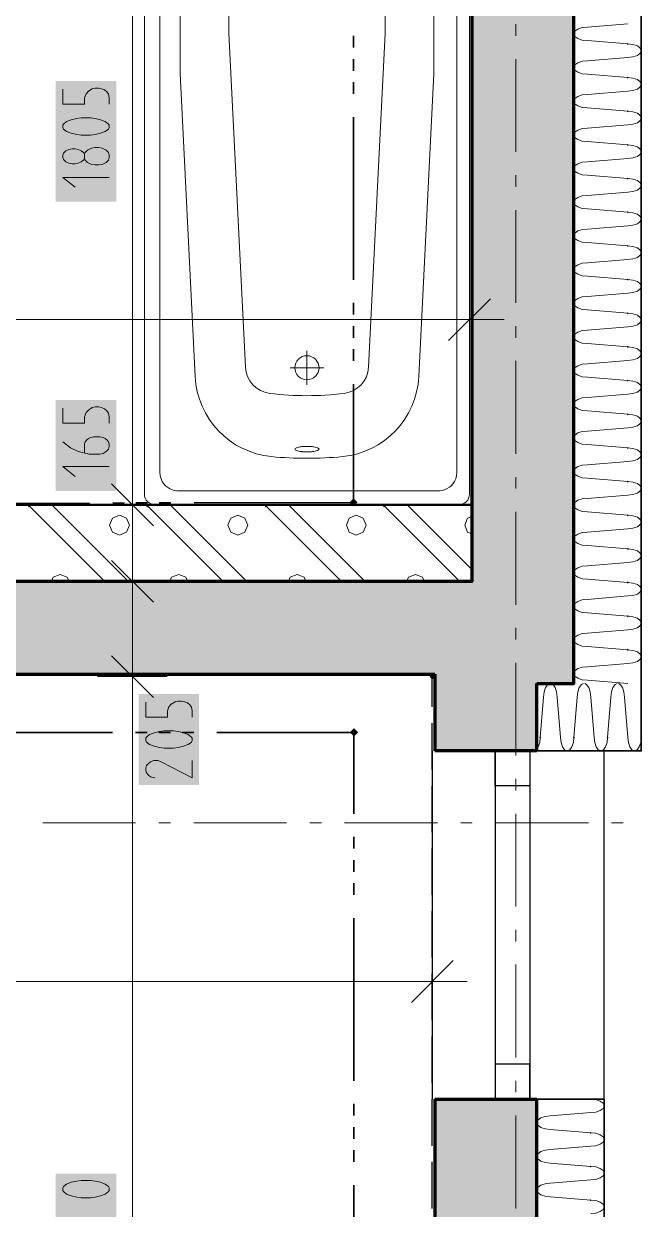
# Model space of a CAD drawing. Header units: millimetres. Extents: x 0 to 594, y 0 to 420.
# Drawn here: x 535.92 to 549.56, y 236.55 to 262.72 of the extents above; entities that cross this region are included whole.
import ezdxf

# ---------------------------------------------------------------- set-up
doc = ezdxf.new("R2010")
doc.units = ezdxf.units.MM
doc.header["$LTSCALE"] = 8
for name, color, linetype in [('PDF_Dokresleni pod rovinou rezu', 7, 'Continuous'), ('PDF_Instalacni prizdivky', 7, 'Continuous'), ('PDF_Koty delkove', 7, 'Continuous'), ('PDF_Okna', 7, 'Continuous'), ('PDF_Osy hlavni', 7, 'Continuous'), ('PDF_Pozarni useky', 7, 'Continuous'), ('PDF_Sanita', 7, 'Continuous'), ('PDF_Steny obvodove nosne', 7, 'Continuous'), ('PDF_Zatepleni', 7, 'Continuous')]:
    doc.layers.add(name, color=color, linetype=linetype)

msp = doc.modelspace()

# ---------------------------------------------------------------- linework, layer by layer
at = {"layer": 'PDF_Dokresleni pod rovinou rezu', "lineweight": 25}
for points in [[(544.944, 247.644), (544.944, 248.312)], [(544.944, 246.26), (544.944, 247.285)], [(544.944, 244.876), (544.944, 245.901)], [(544.944, 243.492), (544.944, 244.517)], [(544.944, 242.109), (544.944, 243.134)], [(544.944, 240.725), (544.944, 241.75)], [(544.944, 239.341), (544.944, 240.366)], [(544.944, 237.957), (544.944, 238.982)], [(544.944, 236.574), (544.944, 237.599)]]:
    msp.add_lwpolyline(points, dxfattribs=at)
at = {"layer": 'PDF_Dokresleni pod rovinou rezu', "lineweight": 25, "transparency": 33554559}
msp.add_solid([(544.944, 248.248), (544.88, 248.312), (545.008, 248.312), (544.944, 248.376)], dxfattribs=at)
at = {"layer": 'PDF_Instalacni prizdivky', "lineweight": 50}
msp.add_lwpolyline([(520.806, 250.413), (544.996, 250.413), (545.816, 250.413), (545.816, 252.105), (545.764, 252.105), (520.806, 252.105)], close=True, dxfattribs=at)
at = {"layer": 'PDF_Instalacni prizdivky', "lineweight": 9}
for points in [[(536.078, 252.048), (536.022, 252.105)], [(537.713, 250.413), (536.078, 252.048)], [(538.236, 250.413), (536.545, 252.105)], [(538.692, 252.048), (538.636, 252.105)], [(540.327, 250.413), (538.692, 252.048)], [(540.85, 250.413), (539.158, 252.105)], [(541.306, 252.048), (541.249, 252.105)], [(542.94, 250.413), (541.306, 252.048)], [(543.463, 250.413), (541.772, 252.105)], [(543.919, 252.048), (543.863, 252.105)], [(545.554, 250.413), (543.919, 252.048)], [(545.816, 250.675), (544.386, 252.105)], [(545.724, 251.811), (545.66, 251.656), (545.724, 251.501), (545.816, 251.463)], [(545.816, 251.849), (545.724, 251.811)], [(536.925, 250.413), (536.887, 250.505), (536.732, 250.569), (536.576, 250.505), (536.539, 250.413)], [(539.538, 250.413), (539.501, 250.505), (539.345, 250.569), (539.19, 250.505), (539.152, 250.413)], [(542.152, 250.413), (542.114, 250.505), (541.959, 250.569), (541.804, 250.505), (541.766, 250.413)], [(544.766, 250.413), (544.728, 250.505), (544.573, 250.569), (544.418, 250.505), (544.38, 250.413)]]:
    msp.add_lwpolyline(points, dxfattribs=at)
for points in [[(538.038, 251.876), (537.883, 251.811), (537.819, 251.656), (537.883, 251.501), (538.038, 251.437), (538.194, 251.501), (538.258, 251.656), (538.194, 251.811)], [(540.652, 251.876), (540.497, 251.811), (540.433, 251.656), (540.497, 251.501), (540.652, 251.437), (540.807, 251.501), (540.872, 251.656), (540.807, 251.811)], [(543.266, 251.876), (543.111, 251.811), (543.046, 251.656), (543.111, 251.501), (543.266, 251.437), (543.421, 251.501), (543.485, 251.656), (543.421, 251.811)]]:
    msp.add_lwpolyline(points, close=True, dxfattribs=at)
at = {"layer": 'PDF_Instalacni prizdivky', "lineweight": 9, "transparency": 33554559}
for points in [[(536.039, 252.044), (536.016, 252.067), (536.062, 252.067), (536.039, 252.09)], [(538.653, 252.044), (538.63, 252.067), (538.676, 252.067), (538.653, 252.09)], [(541.266, 252.044), (541.243, 252.067), (541.289, 252.067), (541.266, 252.09)], [(543.88, 252.044), (543.857, 252.067), (543.903, 252.067), (543.88, 252.09)]]:
    msp.add_solid(points, dxfattribs=at)
at = {"layer": 'PDF_Koty delkove', "lineweight": 18}
for points in [[(538.324, 194.193), (538.324, 195.679), (538.324, 195.91), (538.324, 198.419), (538.324, 199.039), (538.324, 205.14), (538.324, 215.564), (538.324, 216.742), (538.324, 218.844), (538.324, 222.02), (538.324, 223.712), (538.324, 248.312), (538.324, 250.413), (538.324, 252.105), (538.324, 270.606), (538.324, 271.631), (538.324, 273.117)], [(536.787, 261.276), (536.787, 260.947), (537.265, 260.947), (537.265, 261.084), (537.3, 261.179), (537.351, 261.235), (537.436, 261.289), (537.503, 261.303), (537.572, 261.303), (537.641, 261.289), (537.708, 261.262), (537.76, 261.221), (537.795, 261.166), (537.812, 261.084), (537.812, 260.947)], [(537.265, 259.742), (537.247, 259.715), (537.196, 259.674), (537.128, 259.647), (537.06, 259.633), (536.991, 259.633), (536.923, 259.647), (536.855, 259.674), (536.803, 259.729), (536.787, 259.77), (536.787, 259.824), (536.803, 259.865), (536.855, 259.92)], [(536.855, 259.92), (536.923, 259.948), (536.991, 259.961), (537.06, 259.961), (537.128, 259.948), (537.196, 259.92), (537.247, 259.879), (537.265, 259.852)], [(537.812, 259.332), (536.787, 259.332), (537.06, 259.113)], [(545.764, 256.96), (545.764, 256.191), (545.764, 255.422)], [(546.226, 256.652), (545.303, 255.73)], [(545.764, 256.191), (529.394, 256.191), (520.806, 256.191), (519.217, 256.191), (511.53, 256.191), (509.941, 256.191), (496.155, 256.191)], [(545.764, 256.191), (546.533, 256.191)], [(536.787, 254.236), (536.787, 253.908), (537.265, 253.908), (537.265, 254.045), (537.3, 254.14), (537.351, 254.195), (537.436, 254.25), (537.503, 254.264), (537.572, 254.264), (537.641, 254.25), (537.708, 254.222), (537.76, 254.181), (537.795, 254.127), (537.812, 254.045), (537.812, 253.908)], [(537.265, 253.251), (537.265, 253.442), (537.282, 253.497), (537.316, 253.538), (537.351, 253.565), (537.401, 253.593), (537.47, 253.606), (537.606, 253.606), (537.675, 253.593), (537.726, 253.565), (537.76, 253.538), (537.795, 253.497), (537.812, 253.442), (537.812, 253.388), (537.795, 253.333), (537.76, 253.292), (537.726, 253.265), (537.675, 253.237), (537.606, 253.223), (537.367, 253.223), (537.128, 253.278)], [(537.128, 253.278), (536.957, 253.36), (536.787, 253.497)], [(537.812, 252.949), (536.787, 252.949), (537.06, 252.731)], [(538.786, 251.643), (537.863, 252.566)], [(539.093, 252.105), (538.324, 252.105), (537.556, 252.105)], [(538.786, 249.952), (537.863, 250.875)], [(539.093, 250.413), (538.324, 250.413), (537.556, 250.413)], [(538.786, 247.851), (537.863, 248.773)], [(539.093, 248.312), (538.324, 248.312), (537.556, 248.312)], [(538.617, 247.745), (538.617, 247.416), (539.095, 247.416), (539.095, 247.553), (539.13, 247.648), (539.181, 247.703), (539.266, 247.758), (539.334, 247.772), (539.403, 247.772), (539.471, 247.758), (539.539, 247.731), (539.59, 247.69), (539.625, 247.635), (539.642, 247.553), (539.642, 247.416)], [(539.231, 247.115), (539.026, 247.115), (538.925, 247.101), (538.805, 247.074), (538.702, 247.032), (538.634, 246.978), (538.617, 246.95), (538.617, 246.896), (538.634, 246.868), (538.702, 246.814), (538.805, 246.773)], [(538.805, 246.773), (538.925, 246.745), (539.026, 246.731), (539.231, 246.731), (539.334, 246.745), (539.454, 246.773), (539.556, 246.814), (539.625, 246.868), (539.642, 246.896), (539.642, 246.95), (539.625, 246.978), (539.556, 247.032), (539.454, 247.074), (539.334, 247.101), (539.231, 247.115)], [(539.642, 246.458), (539.642, 246.074), (538.959, 246.43), (538.89, 246.458), (538.788, 246.458), (538.72, 246.43), (538.669, 246.389), (538.634, 246.348), (538.617, 246.293), (538.617, 246.239), (538.634, 246.184), (538.669, 246.143), (538.72, 246.102), (538.821, 246.074)], [(544.944, 242.35), (544.944, 241.581), (544.944, 240.813)], [(545.406, 242.043), (544.483, 241.12)], [(544.944, 241.581), (527.533, 241.581), (514.611, 241.581), (510.402, 241.581), (501.792, 241.581), (487.237, 241.581), (481.087, 241.581), (476.182, 241.581), (471.637, 241.581), (470.838, 241.581), (469.351, 241.581), (434.86, 241.581), (428.813, 241.581), (416.513, 241.581), (405.084, 241.581), (397.192, 241.581), (389.71, 241.581), (312.015, 241.581), (304.533, 241.581), (297.307, 241.581), (294.693, 241.581), (286.493, 241.581), (285.314, 241.581)], [(544.944, 241.581), (545.713, 241.581)]]:
    msp.add_lwpolyline(points, dxfattribs=at)
for points in [[(537.401, 260.646), (537.196, 260.646), (537.095, 260.632), (536.975, 260.605), (536.872, 260.564), (536.803, 260.509), (536.787, 260.481), (536.787, 260.427), (536.803, 260.399), (536.872, 260.345), (536.975, 260.304), (537.095, 260.276), (537.196, 260.262), (537.401, 260.262), (537.503, 260.276), (537.623, 260.304), (537.726, 260.345), (537.795, 260.399), (537.812, 260.427), (537.812, 260.481), (537.795, 260.509), (537.726, 260.564), (537.623, 260.605), (537.503, 260.632)], [(537.572, 259.989), (537.503, 259.989), (537.418, 259.975), (537.333, 259.934), (537.282, 259.879), (537.265, 259.852), (537.265, 259.742), (537.282, 259.715), (537.333, 259.66), (537.418, 259.619), (537.503, 259.605), (537.572, 259.605), (537.657, 259.619), (537.743, 259.66), (537.795, 259.715), (537.812, 259.77), (537.812, 259.824), (537.795, 259.879), (537.743, 259.934), (537.657, 259.975)], [(537.401, 237.19), (537.196, 237.19), (537.095, 237.176), (536.975, 237.149), (536.872, 237.108), (536.803, 237.053), (536.787, 237.026), (536.787, 236.971), (536.803, 236.943), (536.872, 236.889), (536.975, 236.848), (537.095, 236.82), (537.196, 236.806), (537.401, 236.806), (537.503, 236.82), (537.623, 236.848), (537.726, 236.889), (537.795, 236.943), (537.812, 236.971), (537.812, 237.026), (537.795, 237.053), (537.726, 237.108), (537.623, 237.149), (537.503, 237.176)]]:
    msp.add_lwpolyline(points, close=True, dxfattribs=at)
at = {"layer": 'PDF_Koty delkove', "color": 7, "lineweight": 18, "true_color": 0xffffff, "transparency": 33554559}
for points in [[(537.966, 258.794), (537.966, 261.456), (536.633, 258.794), (536.633, 261.456)], [(537.966, 252.412), (537.966, 254.417), (536.633, 252.412), (536.633, 254.417)], [(539.796, 245.92), (539.796, 247.925), (538.464, 245.92), (538.464, 247.925)], [(537.966, 234.681), (537.966, 237.343), (536.633, 234.681), (536.633, 237.343)]]:
    msp.add_solid(points, dxfattribs=at)
at = {"layer": 'PDF_Okna', "lineweight": 25}
for points in [[(547.097, 246.672), (547.097, 245.903), (546.328, 245.903), (546.328, 246.672)], [(547.097, 238.985), (547.097, 239.754), (546.328, 239.754), (546.328, 238.985)]]:
    msp.add_lwpolyline(points, close=True, dxfattribs=at)
for points in [[(546.328, 246.672), (546.328, 238.985)], [(547.097, 246.672), (547.097, 238.985)]]:
    msp.add_lwpolyline(points, dxfattribs=at)
at = {"layer": 'PDF_Osy hlavni', "lineweight": 18}
for points in [[(546.789, 262.455), (546.789, 262.711)], [(546.789, 259.892), (546.789, 261.942)], [(546.789, 259.123), (546.789, 259.38)], [(546.789, 256.561), (546.789, 258.611)], [(546.789, 255.792), (546.789, 256.048)], [(546.789, 253.23), (546.789, 255.28)], [(546.789, 252.461), (546.789, 252.717)], [(546.789, 249.899), (546.789, 251.949)], [(546.789, 249.13), (546.789, 249.386)], [(546.789, 246.567), (546.789, 248.617)], [(546.789, 245.799), (546.789, 246.055)], [(546.789, 243.236), (546.789, 245.286)], [(538.395, 245.083), (536.345, 245.083)], [(539.164, 245.083), (538.908, 245.083)], [(541.727, 245.083), (539.677, 245.083)], [(542.495, 245.083), (542.239, 245.083)], [(545.058, 245.083), (543.008, 245.083)], [(545.827, 245.083), (545.57, 245.083)], [(548.389, 245.083), (546.339, 245.083)], [(549.158, 245.083), (548.901, 245.083)], [(546.789, 242.467), (546.789, 242.724)], [(546.789, 239.905), (546.789, 241.955)], [(546.789, 239.136), (546.789, 239.392)], [(546.789, 236.574), (546.789, 238.624)]]:
    msp.add_lwpolyline(points, dxfattribs=at)
at = {"layer": 'PDF_Pozarni useky', "lineweight": 35}
for points in [[(543.202, 262.198), (543.202, 262.455)], [(543.202, 261.686), (543.202, 261.942)], [(543.202, 261.173), (543.202, 261.43)], [(543.202, 257.073), (543.202, 260.661)], [(543.202, 256.305), (543.202, 256.561)], [(543.202, 255.792), (543.202, 256.048)], [(543.202, 255.28), (543.202, 255.536)], [(539.684, 252.147), (543.202, 252.156), (543.202, 254.767)], [(537.378, 252.141), (533.79, 252.132)], [(538.146, 252.143), (537.89, 252.142)], [(538.659, 252.144), (538.403, 252.144)], [(539.171, 252.145), (538.915, 252.145)], [(537.883, 247.081), (534.295, 247.081)], [(538.652, 247.081), (538.395, 247.081)], [(539.164, 247.081), (538.908, 247.081)], [(539.677, 247.081), (539.42, 247.081)], [(543.215, 247.081), (540.189, 247.081)], [(543.215, 245.286), (543.215, 247.081)], [(543.215, 244.517), (543.215, 244.774)], [(543.215, 244.005), (543.215, 244.261)], [(543.215, 243.492), (543.215, 243.749)], [(543.215, 239.392), (543.215, 242.98)], [(543.215, 238.624), (543.215, 238.88)], [(543.215, 238.111), (543.215, 238.367)], [(543.215, 237.599), (543.215, 237.855)], [(543.215, 233.499), (543.215, 237.086)]]:
    msp.add_lwpolyline(points, dxfattribs=at)
at = {"layer": 'PDF_Pozarni useky', "lineweight": 35, "transparency": 33554559}
for points in [[(543.202, 252.066), (543.112, 252.156), (543.292, 252.156), (543.202, 252.246)], [(543.292, 252.156), (543.202, 252.066), (543.202, 252.246), (543.112, 252.156)], [(543.305, 247.081), (543.215, 246.991), (543.215, 247.171), (543.125, 247.081)], [(543.215, 246.991), (543.125, 247.081), (543.305, 247.081), (543.215, 247.171)]]:
    msp.add_solid(points, dxfattribs=at)
at = {"layer": 'PDF_Sanita', "lineweight": 13}
for points in [[(538.589, 269.295), (538.589, 269.294), (538.589, 252.34, 0.41423), (538.825, 252.105), (545.529, 252.105, 0.41423), (545.764, 252.34), (545.764, 269.294, 0.414233), (545.529, 269.529), (538.825, 269.529, 0.414227)], [(539.709, 254.933, 0.372026), (541.392, 253.168, 0.048465), (542.962, 253.168, 0.372028), (544.645, 254.933), (544.975, 261.628), (544.975, 266.819, 0.387973), (543.558, 268.37, 0.045249), (540.796, 268.37, 0.387973), (539.379, 266.819), (539.379, 261.628)], [(542.443, 255.128, 0.414202), (542.177, 255.395, 0.414207), (541.91, 255.128, 0.414223), (542.177, 254.862, 0.414218)]]:
    msp.add_lwpolyline(points, format="xyb", close=True, dxfattribs=at)
for points in [[(538.928, 260.817), (538.929, 268.849)], [(545.486, 268.849), (545.488, 260.817), (545.488, 252.828), (545.481, 252.751), (545.472, 252.712), (545.46, 252.674), (545.435, 252.622), (545.403, 252.573), (545.361, 252.526), (545.32, 252.492), (545.275, 252.463), (545.225, 252.44), (545.17, 252.423), (545.112, 252.414), (542.208, 252.412)], [(542.208, 252.412), (539.303, 252.414), (539.246, 252.423), (539.19, 252.44), (539.14, 252.463), (539.095, 252.492), (539.054, 252.526), (539.012, 252.573), (538.98, 252.622), (538.955, 252.674), (538.943, 252.712), (538.934, 252.751), (538.928, 252.828), (538.928, 260.817)], [(542.177, 255.501), (542.177, 254.755)], [(541.804, 255.128), (542.55, 255.128)], [(542.023, 253.283), (541.999, 253.287), (541.971, 253.294), (541.943, 253.303), (541.92, 253.317), (541.91, 253.333), (541.92, 253.349), (541.943, 253.362), (541.971, 253.372), (541.999, 253.379), (542.023, 253.383), (542.043, 253.386), (542.06, 253.388), (542.074, 253.39), (542.086, 253.391), (542.096, 253.392), (542.105, 253.392), (542.133, 253.394), (542.161, 253.394), (542.201, 253.394), (542.248, 253.392), (542.258, 253.392), (542.268, 253.391), (542.28, 253.39), (542.294, 253.388), (542.311, 253.386), (542.331, 253.383), (542.355, 253.379), (542.382, 253.372), (542.411, 253.362), (542.434, 253.349), (542.443, 253.333), (542.434, 253.317), (542.411, 253.303), (542.382, 253.294), (542.355, 253.287), (542.331, 253.283), (542.311, 253.28), (542.294, 253.278), (542.28, 253.276), (542.268, 253.275), (542.258, 253.274), (542.248, 253.274), (542.24, 253.273), (542.215, 253.272), (542.189, 253.271), (542.148, 253.272)], [(542.148, 253.272), (542.096, 253.274), (542.086, 253.275), (542.074, 253.276), (542.06, 253.278), (542.043, 253.28), (542.023, 253.283)]]:
    msp.add_lwpolyline(points, dxfattribs=at)
msp.add_lwpolyline([(542.997, 254.564, 0.364872), (543.537, 255.144), (543.9, 262.516), (543.899, 264.701, 0.395998), (542.938, 265.724, 0.031047), (541.416, 265.724, 0.395991), (540.455, 264.701), (540.453, 262.516), (540.817, 255.144, 0.364869), (541.356, 254.564)], format="xyb", dxfattribs=at)
at = {"layer": 'PDF_Sanita', "lineweight": 9}
msp.add_arc((542.177, 261.247), 6.734, 263.0014, 276.9986, dxfattribs=at)
at = {"layer": 'PDF_Steny obvodove nosne', "lineweight": 70}
for points in [[(545.816, 286.801), (545.816, 273.117), (545.816, 271.631), (545.816, 252.105), (545.816, 250.413), (544.996, 250.413)], [(547.251, 248.158), (548.071, 248.158), (548.071, 250.413), (548.071, 286.801)], [(544.996, 250.413), (520.806, 250.413), (519.217, 250.413)], [(506.917, 248.363), (544.944, 248.363), (544.996, 248.363)], [(544.996, 248.363), (544.996, 248.158)], [(544.996, 248.158), (544.996, 246.672)], [(547.251, 246.672), (547.251, 248.158)], [(547.251, 246.672), (547.097, 246.672), (546.328, 246.672), (544.996, 246.672)], [(544.996, 238.985), (544.996, 223.866)], [(544.996, 238.985), (546.328, 238.985), (547.097, 238.985), (547.251, 238.985)], [(547.251, 223.866), (547.251, 225.352), (547.251, 238.985)]]:
    msp.add_lwpolyline(points, dxfattribs=at)
at = {"layer": 'PDF_Steny obvodove nosne', "lineweight": 25}
for points in [[(544.944, 246.672), (544.944, 238.985)], [(548.737, 238.985), (548.737, 246.672)]]:
    msp.add_lwpolyline(points, dxfattribs=at)
at = {"layer": 'PDF_Steny obvodove nosne', "color": 9, "lineweight": 9, "true_color": 0xc0c0c0, "transparency": 33554559}
for points in [[(545.816, 286.801), (545.816, 250.413), (548.071, 286.801), (548.071, 250.413)], [(506.917, 248.363), (544.996, 248.363), (506.917, 250.413), (544.996, 250.413)], [(548.071, 250.413), (544.996, 250.413), (548.071, 248.158), (544.996, 248.158)], [(544.996, 246.672), (547.251, 246.672), (544.996, 248.158), (547.251, 248.158)], [(544.996, 238.985), (544.996, 223.866), (547.251, 238.985), (547.251, 223.866)]]:
    msp.add_solid(points, dxfattribs=at)
at = {"layer": 'PDF_Zatepleni', "lineweight": 35}
for points in [[(548.071, 286.801), (548.071, 250.413), (548.071, 248.158), (547.251, 248.158), (547.251, 246.672), (548.737, 246.672), (549.557, 246.672), (549.557, 248.158), (549.557, 286.801)], [(549.557, 223.866), (549.557, 225.352), (548.737, 225.352), (548.737, 238.985), (547.251, 238.985), (547.251, 225.352), (547.251, 223.866), (548.071, 223.866), (548.071, 221.611), (548.071, 185.224)]]:
    msp.add_lwpolyline(points, dxfattribs=at)
at = {"layer": 'PDF_Zatepleni', "lineweight": 9}
for points in [[(548.368, 262.65), (548.253, 262.639), (548.157, 262.606), (548.092, 262.558), (548.071, 262.516)], [(549.26, 262.724), (548.368, 262.65)], [(548.071, 262.485), (548.092, 262.443), (548.157, 262.395), (548.253, 262.363), (548.368, 262.351)], [(548.368, 262.351), (549.26, 262.278)], [(548.368, 262.351), (548.368, 262.351)], [(549.557, 262.129), (549.534, 262.186), (549.47, 262.234), (549.373, 262.266), (549.26, 262.278)], [(549.26, 261.98), (548.368, 261.907)], [(549.26, 261.98), (549.373, 261.992), (549.47, 262.024), (549.534, 262.072), (549.557, 262.129)], [(548.368, 261.907), (548.253, 261.896), (548.157, 261.863), (548.092, 261.815), (548.071, 261.773)], [(548.071, 261.742), (548.092, 261.7), (548.157, 261.652)], [(548.157, 261.652), (548.253, 261.62), (548.368, 261.608)], [(548.368, 261.608), (549.26, 261.535)], [(548.368, 261.608), (548.368, 261.608)], [(549.557, 261.386), (549.534, 261.443), (549.47, 261.491), (549.373, 261.523), (549.26, 261.535)], [(549.26, 261.237), (548.368, 261.164)], [(549.26, 261.237), (549.373, 261.249), (549.47, 261.281), (549.534, 261.329), (549.557, 261.386)], [(548.368, 261.164), (548.253, 261.152), (548.157, 261.12), (548.092, 261.072), (548.071, 261.03)], [(548.071, 260.999), (548.092, 260.957), (548.157, 260.909), (548.253, 260.876), (548.368, 260.865)], [(548.368, 260.865), (549.26, 260.791)], [(548.368, 260.865), (548.368, 260.865)], [(549.47, 260.748), (549.373, 260.78), (549.26, 260.791)], [(549.557, 260.643), (549.534, 260.7), (549.47, 260.748)], [(548.368, 260.421), (548.253, 260.409), (548.157, 260.377), (548.092, 260.328), (548.071, 260.287)], [(549.26, 260.494), (548.368, 260.421)], [(549.26, 260.494), (549.373, 260.506), (549.47, 260.538), (549.534, 260.586), (549.557, 260.643)], [(548.071, 260.256), (548.092, 260.214), (548.157, 260.166), (548.253, 260.133), (548.368, 260.122)], [(548.368, 260.122), (549.26, 260.048)], [(548.368, 260.122), (548.368, 260.122)], [(549.557, 259.9), (549.534, 259.957), (549.47, 260.005), (549.373, 260.037), (549.26, 260.048)], [(549.26, 259.751), (549.373, 259.762), (549.47, 259.795), (549.534, 259.843), (549.557, 259.9)], [(548.157, 259.634), (548.092, 259.585), (548.071, 259.544)], [(548.368, 259.678), (548.253, 259.666), (548.157, 259.634)], [(549.26, 259.751), (548.368, 259.678)], [(548.071, 259.513), (548.092, 259.471), (548.157, 259.423), (548.253, 259.39), (548.368, 259.379)], [(548.368, 259.379), (549.26, 259.305)], [(548.368, 259.379), (548.368, 259.379)], [(549.557, 259.157), (549.534, 259.213), (549.47, 259.262), (549.373, 259.294), (549.26, 259.305)], [(549.26, 259.008), (549.373, 259.019), (549.47, 259.052), (549.534, 259.1), (549.557, 259.157)], [(548.368, 258.934), (548.253, 258.923), (548.157, 258.891), (548.092, 258.842), (548.071, 258.801)], [(549.26, 259.008), (548.368, 258.934)], [(548.071, 258.769), (548.092, 258.728), (548.157, 258.679), (548.253, 258.647), (548.368, 258.636)], [(548.368, 258.636), (549.26, 258.562)], [(548.368, 258.636), (548.368, 258.636)], [(549.557, 258.413), (549.534, 258.47), (549.47, 258.519), (549.373, 258.551), (549.26, 258.562)], [(549.373, 258.276), (549.47, 258.308), (549.534, 258.357), (549.557, 258.413)], [(548.368, 258.191), (548.253, 258.18), (548.157, 258.148), (548.092, 258.099), (548.071, 258.058)], [(549.26, 258.265), (548.368, 258.191)], [(549.26, 258.265), (549.373, 258.276)], [(548.071, 258.026), (548.092, 257.985), (548.157, 257.936), (548.253, 257.904), (548.368, 257.893)], [(548.368, 257.893), (549.26, 257.819)], [(548.368, 257.893), (548.368, 257.893)], [(549.557, 257.67), (549.534, 257.727), (549.47, 257.775), (549.373, 257.808), (549.26, 257.819)], [(549.26, 257.522), (548.368, 257.448)], [(549.26, 257.522), (549.373, 257.533), (549.47, 257.565), (549.534, 257.613), (549.557, 257.67)], [(548.368, 257.448), (548.253, 257.437), (548.157, 257.404), (548.092, 257.356), (548.071, 257.314)], [(548.071, 257.283), (548.092, 257.242), (548.157, 257.193), (548.253, 257.161), (548.368, 257.149)], [(548.368, 257.149), (549.26, 257.076)], [(548.368, 257.149), (548.368, 257.149)], [(549.557, 256.927), (549.534, 256.984), (549.47, 257.032), (549.373, 257.065), (549.26, 257.076)], [(549.26, 256.779), (548.368, 256.705)], [(549.26, 256.779), (549.373, 256.79), (549.47, 256.822), (549.534, 256.87), (549.557, 256.927)], [(548.368, 256.705), (548.253, 256.694), (548.157, 256.661), (548.092, 256.613), (548.071, 256.571)], [(548.071, 256.54), (548.092, 256.499), (548.157, 256.45), (548.253, 256.418), (548.368, 256.406)], [(548.368, 256.406), (549.26, 256.333)], [(548.368, 256.406), (548.368, 256.406)], [(549.557, 256.184), (549.534, 256.241), (549.47, 256.289), (549.373, 256.321), (549.26, 256.333)], [(548.368, 255.962), (548.253, 255.951), (548.157, 255.918), (548.092, 255.87), (548.071, 255.828)], [(548.368, 255.962), (549.26, 256.035), (549.373, 256.047), (549.47, 256.079), (549.534, 256.127), (549.557, 256.184)], [(548.071, 255.797), (548.092, 255.755), (548.157, 255.707), (548.253, 255.675), (548.368, 255.663)], [(548.368, 255.663), (549.26, 255.59)], [(548.368, 255.663), (548.368, 255.663)], [(548.368, 255.219), (549.26, 255.292), (549.373, 255.304), (549.47, 255.336), (549.534, 255.384), (549.557, 255.441)], [(549.557, 255.441), (549.534, 255.498), (549.47, 255.546), (549.373, 255.578), (549.26, 255.59)], [(548.368, 255.219), (548.253, 255.207), (548.157, 255.175), (548.092, 255.127), (548.071, 255.085)], [(548.071, 255.054), (548.092, 255.012), (548.157, 254.964), (548.253, 254.931), (548.368, 254.92)], [(548.368, 254.92), (549.26, 254.846)], [(548.368, 254.92), (548.368, 254.92)], [(548.368, 254.476), (549.26, 254.549), (549.373, 254.561), (549.47, 254.593), (549.534, 254.641), (549.557, 254.698)], [(549.557, 254.698), (549.534, 254.755), (549.47, 254.803), (549.373, 254.835), (549.26, 254.846)], [(548.368, 254.476), (548.253, 254.464), (548.157, 254.432), (548.092, 254.383), (548.071, 254.342)], [(548.071, 254.311), (548.092, 254.269), (548.157, 254.221), (548.253, 254.188), (548.368, 254.177)], [(548.368, 254.177), (549.26, 254.103)], [(548.368, 254.177), (548.368, 254.177)], [(548.368, 254.177), (548.368, 254.177)], [(549.557, 253.955), (549.534, 254.012), (549.47, 254.06), (549.373, 254.092), (549.26, 254.103)], [(549.26, 253.806), (549.373, 253.817), (549.47, 253.85), (549.534, 253.898), (549.557, 253.955)], [(548.368, 253.733), (548.253, 253.721), (548.157, 253.689), (548.092, 253.64), (548.071, 253.599)], [(549.26, 253.806), (548.368, 253.733)], [(548.071, 253.568), (548.092, 253.526), (548.157, 253.478), (548.253, 253.445), (548.368, 253.434)], [(548.368, 253.434), (549.26, 253.36)], [(548.368, 253.434), (548.368, 253.434)], [(549.557, 253.212), (549.534, 253.269), (549.47, 253.317), (549.373, 253.349), (549.26, 253.36)], [(549.26, 253.063), (549.373, 253.074), (549.47, 253.107), (549.534, 253.155), (549.557, 253.212)], [(548.368, 252.989), (548.253, 252.978), (548.157, 252.946), (548.092, 252.897), (548.071, 252.856)], [(548.071, 252.824), (548.092, 252.783), (548.157, 252.734), (548.253, 252.702), (548.368, 252.691)], [(549.26, 253.063), (548.368, 252.989)], [(548.368, 252.691), (549.26, 252.617)], [(548.368, 252.691), (548.368, 252.691)], [(549.557, 252.469), (549.534, 252.525), (549.47, 252.574), (549.373, 252.606), (549.26, 252.617)], [(549.26, 252.32), (548.368, 252.246)], [(549.26, 252.32), (549.373, 252.331), (549.47, 252.363), (549.534, 252.412), (549.557, 252.469)], [(548.368, 252.246), (548.253, 252.235), (548.157, 252.203), (548.092, 252.154), (548.071, 252.113)], [(548.071, 252.081), (548.092, 252.04), (548.157, 251.991), (548.253, 251.959), (548.368, 251.948)], [(548.368, 251.948), (549.26, 251.874)], [(548.368, 251.948), (548.368, 251.948)], [(549.557, 251.725), (549.534, 251.782), (549.47, 251.831), (549.373, 251.863), (549.26, 251.874)], [(548.368, 251.503), (548.253, 251.492), (548.157, 251.459), (548.092, 251.411), (548.071, 251.369)], [(549.26, 251.577), (548.368, 251.503)], [(549.26, 251.577), (549.373, 251.588), (549.47, 251.62), (549.534, 251.669), (549.557, 251.725)], [(548.071, 251.338), (548.092, 251.297), (548.157, 251.248), (548.253, 251.216), (548.368, 251.204)], [(548.368, 251.204), (549.26, 251.131)], [(548.368, 251.204), (548.368, 251.204)], [(549.557, 250.982), (549.534, 251.039), (549.47, 251.087), (549.373, 251.12), (549.26, 251.131)], [(549.26, 250.834), (549.373, 250.845), (549.47, 250.877), (549.534, 250.925), (549.557, 250.982)], [(548.368, 250.76), (548.253, 250.749), (548.157, 250.716), (548.092, 250.668), (548.071, 250.626)], [(549.26, 250.834), (548.368, 250.76)], [(548.071, 250.595), (548.092, 250.554), (548.157, 250.505), (548.253, 250.473), (548.368, 250.461)], [(548.368, 250.461), (549.26, 250.388)], [(548.368, 250.461), (548.368, 250.461)], [(549.557, 250.239), (549.534, 250.296), (549.47, 250.344), (549.373, 250.376), (549.26, 250.388)], [(549.26, 250.091), (549.373, 250.102), (549.47, 250.134), (549.534, 250.182), (549.557, 250.239)], [(548.368, 250.017), (548.253, 250.006), (548.157, 249.973), (548.092, 249.925), (548.071, 249.883)], [(549.26, 250.091), (548.368, 250.017)], [(548.071, 249.852), (548.092, 249.81), (548.157, 249.762), (548.253, 249.73), (548.368, 249.718)], [(548.368, 249.718), (549.26, 249.645)], [(548.368, 249.718), (548.368, 249.718)], [(549.557, 249.496), (549.534, 249.553), (549.47, 249.601), (549.373, 249.633), (549.26, 249.645)], [(549.26, 249.347), (549.373, 249.359), (549.47, 249.391), (549.534, 249.439), (549.557, 249.496)], [(548.368, 249.274), (548.253, 249.262), (548.157, 249.23), (548.092, 249.182), (548.071, 249.14)], [(549.26, 249.347), (548.368, 249.274)], [(548.071, 249.109), (548.092, 249.067), (548.157, 249.019), (548.253, 248.987), (548.368, 248.975)], [(548.368, 248.975), (549.26, 248.902)], [(548.368, 248.975), (548.368, 248.975)], [(549.557, 248.753), (549.534, 248.81), (549.47, 248.858), (549.373, 248.89), (549.26, 248.902)], [(549.26, 248.604), (549.373, 248.616), (549.47, 248.648), (549.534, 248.696), (549.557, 248.753)], [(548.368, 248.531), (548.253, 248.519), (548.157, 248.487), (548.092, 248.439), (548.071, 248.397)], [(548.071, 248.366), (548.092, 248.324), (548.157, 248.276), (548.253, 248.243), (548.368, 248.232)], [(549.26, 248.604), (548.368, 248.531)], [(547.535, 248.158), (547.493, 248.137), (547.445, 248.072), (547.412, 247.976), (547.401, 247.861)], [(547.566, 248.158), (547.608, 248.137), (547.656, 248.072), (547.688, 247.976), (547.7, 247.861), (547.773, 246.969), (547.785, 246.856), (547.817, 246.759), (547.865, 246.695), (547.922, 246.672), (547.979, 246.695), (548.027, 246.759)], [(548.278, 248.158), (548.236, 248.137), (548.188, 248.072), (548.155, 247.976), (548.144, 247.861)], [(548.309, 248.158), (548.351, 248.137), (548.399, 248.072), (548.431, 247.976), (548.443, 247.861), (548.516, 246.969), (548.528, 246.856), (548.56, 246.759), (548.608, 246.695), (548.665, 246.672), (548.722, 246.695), (548.77, 246.759), (548.802, 246.856), (548.814, 246.969), (548.887, 247.861)], [(548.368, 248.232), (549.26, 248.158)], [(548.368, 248.232), (548.368, 248.232)], [(549.021, 248.158), (548.979, 248.137), (548.931, 248.072), (548.899, 247.976), (548.887, 247.861)], [(549.052, 248.158), (549.094, 248.137), (549.142, 248.072), (549.175, 247.976), (549.186, 247.861), (549.26, 246.969), (549.271, 246.856), (549.303, 246.759), (549.351, 246.695), (549.408, 246.672), (549.465, 246.695), (549.513, 246.759), (549.545, 246.856), (549.557, 246.969)], [(547.401, 247.861), (547.327, 246.969)], [(547.401, 247.861), (547.401, 247.861)], [(548.144, 247.861), (548.071, 246.969)], [(548.144, 247.861), (548.144, 247.861)], [(548.887, 247.861), (548.887, 247.861)], [(547.251, 246.715), (547.284, 246.759), (547.316, 246.856), (547.327, 246.969)], [(548.027, 246.759), (548.059, 246.856), (548.071, 246.969)], [(548.737, 238.836), (548.714, 238.893), (548.65, 238.941), (548.553, 238.973), (548.44, 238.985)], [(548.44, 238.688), (547.548, 238.614)], [(548.44, 238.688), (548.553, 238.699), (548.65, 238.731), (548.714, 238.779), (548.737, 238.836)], [(547.548, 238.614), (547.433, 238.603), (547.337, 238.57), (547.272, 238.522), (547.251, 238.48)], [(547.251, 238.449), (547.272, 238.407), (547.337, 238.359), (547.433, 238.327), (547.548, 238.315)], [(547.548, 238.315), (548.44, 238.242)], [(547.548, 238.315), (547.548, 238.315)], [(548.737, 238.093), (548.714, 238.15), (548.65, 238.198), (548.553, 238.23), (548.44, 238.242)], [(548.44, 237.944), (547.548, 237.871)], [(548.44, 237.944), (548.553, 237.956), (548.65, 237.988), (548.714, 238.036), (548.737, 238.093)], [(547.548, 237.871), (547.433, 237.859), (547.337, 237.827), (547.272, 237.779), (547.251, 237.737)], [(547.251, 237.706), (547.272, 237.664), (547.337, 237.616), (547.433, 237.583), (547.548, 237.572)], [(547.548, 237.572), (548.44, 237.499)], [(547.548, 237.572), (547.548, 237.572)], [(548.737, 237.35), (548.714, 237.407), (548.65, 237.455), (548.553, 237.487), (548.44, 237.499)], [(547.548, 237.128), (547.433, 237.116), (547.337, 237.084), (547.272, 237.036), (547.251, 236.994)], [(548.44, 237.201), (547.548, 237.128)], [(548.44, 237.201), (548.553, 237.213), (548.65, 237.245), (548.714, 237.293), (548.737, 237.35)], [(547.251, 236.963), (547.272, 236.921), (547.337, 236.873), (547.433, 236.84), (547.548, 236.829)], [(547.548, 236.829), (548.44, 236.755)], [(547.548, 236.829), (547.548, 236.829)], [(548.737, 236.607), (548.714, 236.664), (548.65, 236.712), (548.553, 236.744), (548.44, 236.755)], [(548.44, 236.458), (548.553, 236.469), (548.65, 236.502), (548.714, 236.55), (548.737, 236.607)]]:
    msp.add_lwpolyline(points, dxfattribs=at)
at = {"layer": 'PDF_Zatepleni', "lineweight": 9, "transparency": 33554559}
for points in [[(549.26, 262.255), (549.236, 262.278), (549.283, 262.278), (549.26, 262.301)], [(549.26, 261.512), (549.236, 261.535), (549.283, 261.535), (549.26, 261.558)], [(549.26, 260.768), (549.236, 260.791), (549.283, 260.791), (549.26, 260.815)], [(549.26, 260.025), (549.236, 260.048), (549.283, 260.048), (549.26, 260.071)], [(549.26, 259.282), (549.236, 259.305), (549.283, 259.305), (549.26, 259.328)], [(549.26, 258.539), (549.236, 258.562), (549.283, 258.562), (549.26, 258.585)], [(549.26, 257.796), (549.236, 257.819), (549.283, 257.819), (549.26, 257.842)], [(549.26, 257.053), (549.236, 257.076), (549.283, 257.076), (549.26, 257.099)], [(549.26, 256.31), (549.236, 256.333), (549.283, 256.333), (549.26, 256.356)], [(549.26, 255.567), (549.236, 255.59), (549.283, 255.59), (549.26, 255.613)], [(549.26, 254.823), (549.236, 254.846), (549.283, 254.846), (549.26, 254.87)], [(549.26, 254.08), (549.236, 254.103), (549.283, 254.103), (549.26, 254.126)], [(549.26, 253.337), (549.236, 253.36), (549.283, 253.36), (549.26, 253.383)], [(549.26, 252.594), (549.236, 252.617), (549.283, 252.617), (549.26, 252.64)], [(549.26, 251.851), (549.236, 251.874), (549.283, 251.874), (549.26, 251.897)], [(549.26, 251.108), (549.236, 251.131), (549.283, 251.131), (549.26, 251.154)], [(549.26, 250.365), (549.236, 250.388), (549.283, 250.388), (549.26, 250.411)], [(549.26, 249.622), (549.236, 249.645), (549.283, 249.645), (549.26, 249.668)], [(549.26, 248.878), (549.236, 248.902), (549.283, 248.902), (549.26, 248.925)], [(547.327, 246.946), (547.304, 246.969), (547.351, 246.969), (547.327, 246.993)], [(548.071, 246.946), (548.047, 246.969), (548.094, 246.969), (548.071, 246.993)], [(548.814, 246.946), (548.791, 246.969), (548.837, 246.969), (548.814, 246.993)], [(549.557, 246.946), (549.534, 246.969), (549.557, 246.993)], [(548.44, 238.962), (548.416, 238.985), (548.463, 238.985)], [(548.44, 238.219), (548.416, 238.242), (548.463, 238.242), (548.44, 238.265)], [(548.44, 237.475), (548.416, 237.499), (548.463, 237.499), (548.44, 237.522)], [(548.44, 236.732), (548.416, 236.755), (548.463, 236.755), (548.44, 236.778)]]:
    msp.add_solid(points, dxfattribs=at)

doc.saveas('drawing.dxf')
